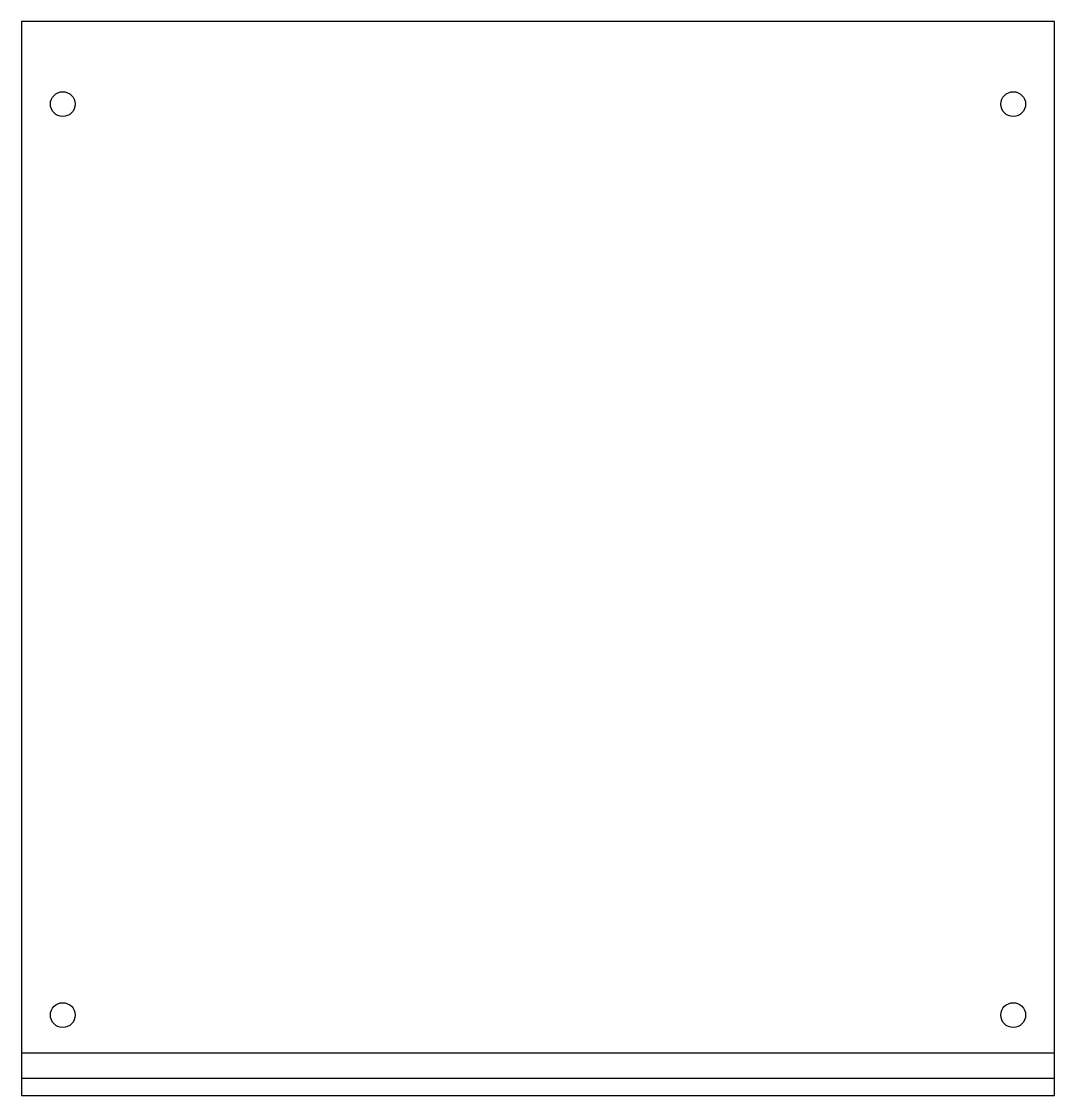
# Model space of a CAD drawing. Header units: millimetres. Extents: x -125 to 125, y -130 to 130.
import ezdxf

# ---------------------------------------------------------------- set-up
doc = ezdxf.new("R2010")
doc.units = ezdxf.units.MM

msp = doc.modelspace()

# ---------------------------------------------------------------- linework, layer by layer
at = {"color": 7, "linetype": 'Continuous', "lineweight": 25}
for p, q in [((125, 130), (-125, 130)), ((-125, 130), (-125, -130)), ((125, -130), (125, 130)), ((125, -119.78), (-125, -119.78)), ((125, -125.92), (-125, -125.92)), ((-125, -130), (125, -130))]:
    msp.add_line(p, q, dxfattribs=at)
for centre in [(-115, 110), (115, 110), (-115, -110.53), (115, -110.53)]:
    msp.add_circle(centre, 3, dxfattribs=at)

doc.saveas('drawing.dxf')
